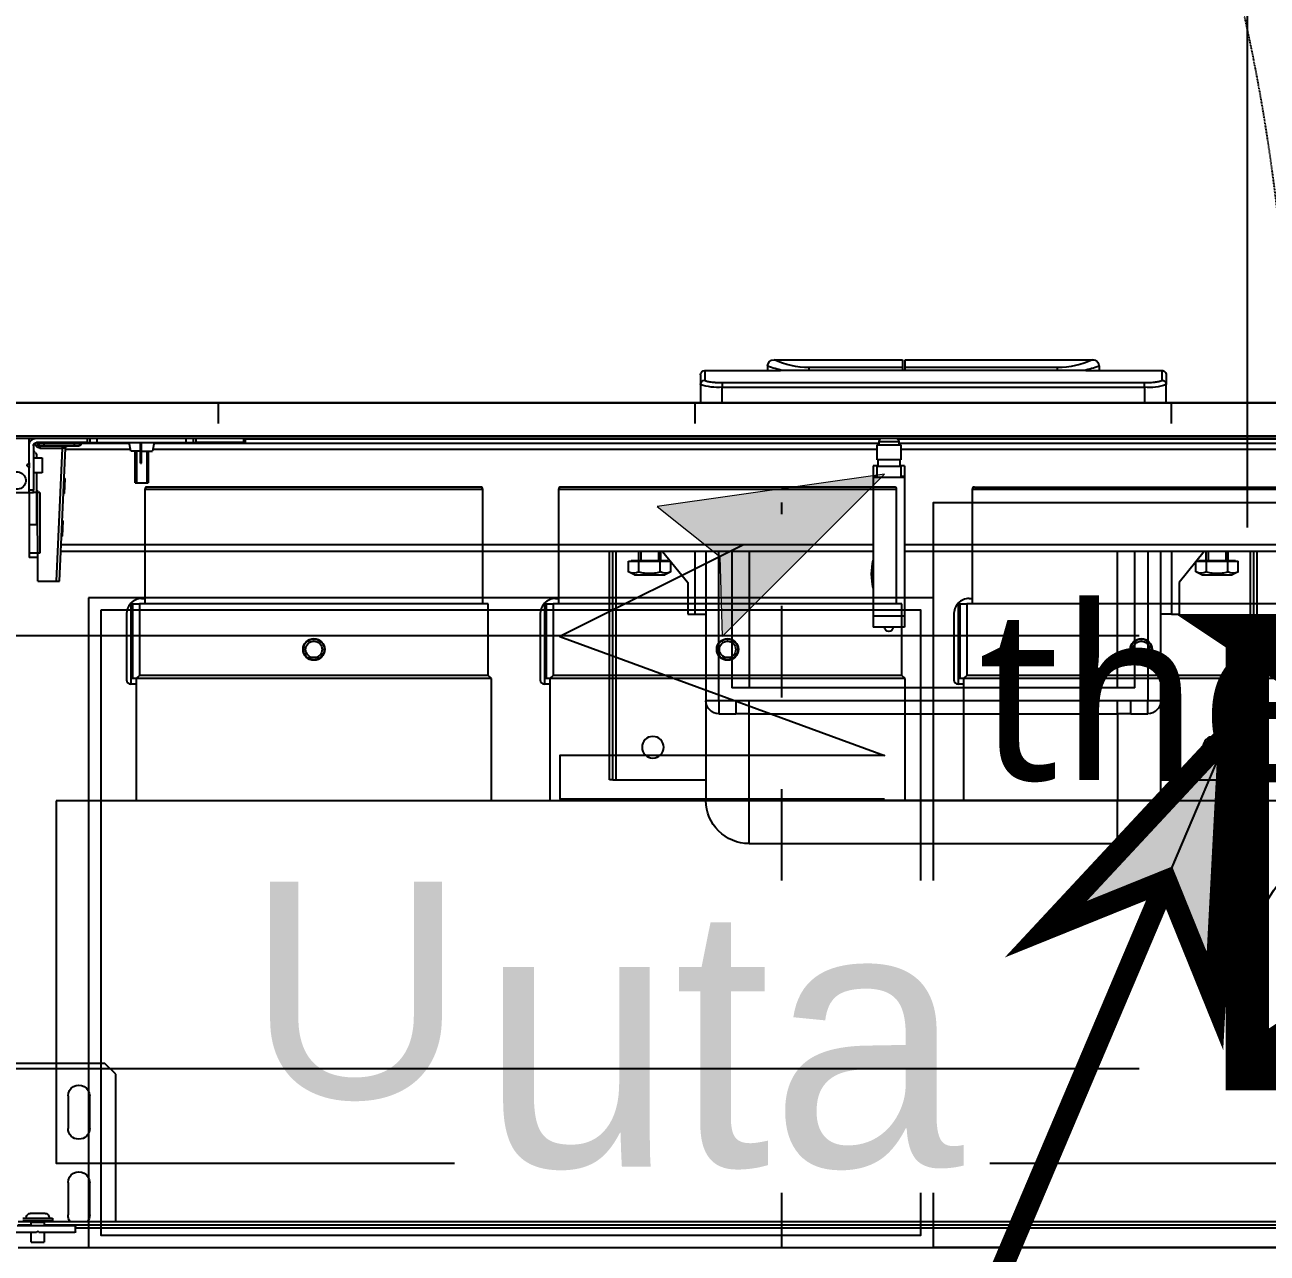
# Model space of a CAD drawing. Header units: millimetres. Extents: x 449410 to 506007, y -379864 to -318775.
# Drawn here: x 466457 to 467030, y -334214 to -333647 of the extents above; entities that cross this region are included whole.
import ezdxf

# ---------------------------------------------------------------- set-up
doc = ezdxf.new("R2010")
doc.units = ezdxf.units.MM
doc.linetypes.add('prlm_ef', pattern=[0.165, 0.1, -0.065])
doc.linetypes.add('prlm_vmc', pattern=[0.282222, 0.141111, -0.141111])
doc.layers.add('_GAZELEC-BOITE INCORPO', color=36, linetype='Continuous', lineweight=18)
for name, color, linetype in [('_GAZELEC-EAU CHAUDE', 1, 'Continuous'), ('GAZ-EU FLECHE', 42, 'Continuous'), ('prlm-CHAUFF', 30, 'Continuous'), ('prlm-EAU-EF', 161, 'Continuous'), ('prlm-ELEC-CFO', 201, 'Continuous'), ('prlm-MOD', 64, 'Continuous')]:
    doc.layers.add(name, color=color, linetype=linetype)
doc.layers.add('prlm-xpoly', color=7, linetype='Continuous', plot=False)
doc.styles.add('Arial', font='arial.ttf')
doc.styles.add('prlm-chauff', font='trebucbi.ttf', dxfattribs={"height": 18})
doc.styles.add('prlm-elec-cfo', font='comic.ttf', dxfattribs={"height": 12})
doc.styles.get("Standard").update_dxf_attribs({"font": 'arial.ttf'})
doc.dimstyles.new('200', dxfattribs={"dimtxt": 150, "dimasz": 25, "dimexe": 50, "dimexo": 50, "dimgap": 20, "dimtad": 1, "dimdec": 0, "dimlfac": 0.1, "dimdsep": 46, "dimtxsty": 'Arial', "dimblk1": 'DOTBLANK', "dimblk2": 'DOTBLANK', "dimsah": 1, "dimcen": 25, "dimclrd": 5, "dimclre": 5, "dimadec": 0, "dimazin": 0, "dimtfac": 1, "dimtdec": 0, "dimtmove": 0, "dimatfit": 3, "dimldrblk": 'DOTBLANK', "dimfxl": 50, "dimtolj": 1, "dimtzin": 0, "dimarcsym": 0})

# ---------------------------------------------------------------- blocks, each defined once
blk = doc.blocks.new('MTI900_Alu_390')
at = {"layer": 'prlm-MOD', "color": 1, "linetype": 'Continuous'}
for p, q in [((-4.225, 0), (4.225, 0)), ((-4.165, -0.025), (-4.105, -0.025)), ((-4.165, -0.025), (-4.165, -0.07)), ((-4.105, -0.07), (-4.105, -0.025)), ((-4.267, -0.07), (-4.14, -0.07)), ((-3.963, -0.1), (-4.229, -0.1)), ((-4.225, -0.105), (-4.165, -0.105)), ((-4.165, -0.1), (-4.165, -0.115)), ((-4.135, -0.075), (-4.14, -0.07)), ((-4.13, -0.07), (-4.135, -0.075)), ((-4.13, -0.07), (-3.963, -0.07)), ((-4.105, -0.115), (-4.105, -0.1)), ((-4.105, -0.105), (4.105, -0.105)), ((-3.96, -0.073), (-3.96, -0.097)), ((-3.96, -0.09), (3.96, -0.09)), ((-4.225, -0.12), (-4.17, -0.12)), ((-4.203, -0.125), (-4.067, -0.125)), ((-4.203, -0.135), (-4.067, -0.135)), ((-4.165, -0.115), (-4.175, -0.125)), ((-4.1675, -0.158), (-4.1025, -0.158)), ((-4.105, -0.115), (-4.165, -0.115)), ((-4.095, -0.125), (-4.105, -0.115)), ((-4.1, -0.12), (4.1, -0.12)), ((-4.067, -0.125), (-4.067, -0.12)), ((-4.067, -0.135), (-4.067, -0.125)), ((-3.995, -0.3), (-3.995, -0.15)), ((-3.895, -0.15), (-3.895, -0.3)), ((-3.775, -0.12), (-3.775, -0.8)), ((-3.995, -0.7), (-3.995, -0.55)), ((-3.895, -0.55), (-3.895, -0.7)), ((-3.775, -0.8), (-3.825, -0.85)), ((-3.825, -0.85), (-4.305, -0.85)), ((-0.85, -1.865), (0.85, -1.865)), ((-0.85, -1.865), (-0.85, -2.065)), ((0.85, -1.865), (0.85, -2.065)), ((-1.05, -2.525), (-1.05, -2.065)), ((-1.05, -2.065), (-0.85, -2.065)), ((0.85, -2.065), (-0.85, -2.065)), ((-0.85, -2.065), (-0.85, -2.465)), ((0.85, -2.465), (0.85, -2.065)), ((1.05, -2.065), (0.85, -2.065)), ((1.05, -2.065), (1.05, -2.525)), ((-1.495, -2.16), (-1.495, -3.215)), ((-1.48, -2.16), (-1.495, -2.16)), ((-1.48, -2.16), (-1.48, -3.215)), ((-1.48, -2.16), (-1.465, -2.16)), ((-1.465, -2.16), (-1.05, -2.16)), ((-1.465, -2.16), (-1.465, -3.215)), ((1.05, -2.16), (1.465, -2.16)), ((1.465, -2.16), (1.48, -2.16)), ((1.465, -2.16), (1.465, -3.215)), ((1.48, -2.16), (1.48, -3.215)), ((1.48, -2.16), (1.495, -2.16)), ((1.495, -2.16), (1.495, -3.215)), ((-0.99, -2.465), (-0.9124, -2.465)), ((-0.99, -2.525), (-0.99, -2.465)), ((-0.85, -2.465), (-0.9124, -2.465)), ((-0.9124, -2.525), (-0.9124, -2.465)), ((-0.85, -2.465), (0.85, -2.465)), ((-0.85, -2.465), (-0.85, -2.5242)), ((0.9124, -2.465), (0.85, -2.465)), ((0.85, -2.465), (0.85, -2.5242)), ((0.9124, -2.465), (0.99, -2.465)), ((0.9124, -2.465), (0.9124, -2.525)), ((0.99, -2.465), (0.99, -2.525)), ((-1.05, -3.215), (-1.05, -2.525)), ((-0.99, -2.525), (-1.05, -2.525)), ((-0.99, -2.525), (-0.99, -3.215)), ((-0.9124, -2.525), (-0.99, -2.525)), ((0.85, -2.5242), (-0.85, -2.5242)), ((0.99, -2.525), (0.9124, -2.525)), ((0.99, -3.215), (0.99, -2.525)), ((1.05, -2.525), (0.99, -2.525)), ((1.05, -2.525), (1.05, -3.215)), ((0.93, -2.585), (-0.93, -2.585)), ((-0.93, -3.215), (-0.93, -2.585)), ((-0.85, -3.215), (-0.85, -2.585)), ((0.85, -2.585), (0.85, -3.215)), ((0.93, -2.585), (0.93, -3.215)), ((-0.2775, -2.915), (-0.2775, -2.865)), ((-0.1325, -2.865), (-0.2775, -2.865)), ((-0.1325, -2.915), (-0.1325, -2.865)), ((-1.1342, -2.925), (-1.1, -2.925)), ((-1.1342, -3.0705), (-1.1342, -2.925)), ((-1.1, -2.925), (-1.1, -3.215)), ((-1.1, -2.925), (-1.05, -2.925)), ((-0.1325, -2.915), (-0.2775, -2.915)), ((-0.2775, -2.9175), (-0.2775, -2.915)), ((-0.2775, -2.9175), (-0.1325, -2.9175)), ((-0.2775, -3.5575), (-0.2775, -2.9175)), ((-0.1325, -2.9175), (-0.1325, -2.915)), ((-0.1325, -3.5575), (-0.1325, -2.9175)), ((1.1, -2.925), (1.05, -2.925)), ((1.1, -3.215), (1.1, -2.925)), ((1.1, -2.925), (1.1342, -2.925)), ((1.1342, -3.0705), (1.1342, -2.925)), ((-4.1351, -3.077), (-4.136, -3.497)), ((-4.1351, -3.077), (-4.05, -3.077)), ((-4.0221, -3.692), (-4.05, -3.077)), ((-4.05, -3.077), (-4.035, -3.077)), ((-4.035, -3.077), (-4.0071, -3.6913)), ((-1.2504, -3.215), (-1.1342, -3.0705)), ((1.2504, -3.215), (1.1342, -3.0705)), ((-1.38, -3.106), (-1.4081, -3.1204)), ((-1.4081, -3.1204), (-1.4081, -3.17)), ((-1.38, -3.106), (-1.24, -3.106)), ((-1.3591, -3.1204), (-1.3591, -3.17)), ((-1.2609, -3.1204), (-1.2609, -3.17)), ((-1.2119, -3.1204), (-1.24, -3.106)), ((-1.2119, -3.1204), (-1.2119, -3.1671)), ((1.24, -3.106), (1.2119, -3.1204)), ((1.2119, -3.1204), (1.2119, -3.1671)), ((1.24, -3.106), (1.38, -3.106)), ((1.2609, -3.1204), (1.2609, -3.17)), ((1.3591, -3.1204), (1.3591, -3.17)), ((1.4081, -3.1204), (1.38, -3.106)), ((1.4081, -3.1204), (1.4081, -3.17)), ((-4.175, -3.207), (-4.175, -3.187)), ((-4.1353, -3.187), (-4.175, -3.187)), ((-4.175, -3.337), (-4.175, -3.207)), ((-4.125, -3.207), (-4.175, -3.207)), ((-4.125, -3.487), (-4.125, -3.207)), ((-1.4081, -3.17), (-1.3836, -3.17)), ((-1.395, -3.17), (-1.395, -3.172)), ((-1.395, -3.172), (-1.225, -3.172)), ((-1.3836, -3.17), (-1.3591, -3.17)), ((-1.36, -3.172), (-1.36, -3.215)), ((-1.3591, -3.17), (-1.31, -3.17)), ((-1.3508, -3.215), (-1.3508, -3.172)), ((-1.31, -3.17), (-1.2609, -3.17)), ((-1.2692, -3.215), (-1.2692, -3.172)), ((-1.2609, -3.17), (-1.2364, -3.17)), ((-1.26, -3.215), (-1.26, -3.172)), ((-1.2364, -3.17), (-1.2142, -3.17)), ((-1.225, -3.172), (-1.225, -3.17)), ((1.2142, -3.17), (1.2364, -3.17)), ((1.225, -3.17), (1.225, -3.172)), ((1.225, -3.172), (1.395, -3.172)), ((1.2364, -3.17), (1.2609, -3.17)), ((1.26, -3.172), (1.26, -3.215)), ((1.2609, -3.17), (1.31, -3.17)), ((1.2692, -3.215), (1.2692, -3.172)), ((1.31, -3.17), (1.3591, -3.17)), ((1.3508, -3.215), (1.3508, -3.172)), ((1.3591, -3.17), (1.3836, -3.17)), ((1.36, -3.215), (1.36, -3.172)), ((1.3836, -3.17), (1.4081, -3.17)), ((1.395, -3.172), (1.395, -3.17)), ((-0.2775, -3.215), (-4.0287, -3.215)), ((-0.2775, -3.245), (-4.0274, -3.245)), ((4.0287, -3.215), (-0.1325, -3.215)), ((4.0274, -3.245), (-0.1325, -3.245)), ((-4.0205, -3.2854), (-4.0255, -3.2857)), ((-4.0205, -3.2854), (-4.0173, -3.3556)), ((-4.175, -3.487), (-4.175, -3.337)), ((-4.14, -3.337), (-4.175, -3.337)), ((-4.14, -3.487), (-4.14, -3.337)), ((-4.0223, -3.3558), (-4.0173, -3.3556)), ((-4.272, -3.487), (-4.178, -3.487)), ((-4.175, -3.49), (-4.175, -3.487)), ((-4.175, -3.487), (-4.155, -3.487)), ((-4.175, -3.49), (-4.175, -3.6008)), ((-4.155, -3.497), (-4.175, -3.497)), ((-4.14, -3.487), (-4.155, -3.487)), ((-4.155, -3.487), (-4.155, -3.497)), ((-4.155, -3.702), (-4.155, -3.497)), ((-4.125, -3.487), (-4.14, -3.487)), ((-4.14, -3.577), (-4.14, -3.487)), ((-4.136, -3.497), (-4.14, -3.4972)), ((-4.0116, -3.4816), (-4.0166, -3.4819)), ((-4.0116, -3.4816), (-4.0084, -3.5518)), ((-4.0134, -3.552), (-4.0084, -3.5518)), ((-3.685, -3.532), (-3.625, -3.532)), ((-3.685, -3.532), (-3.685, -3.677)), ((-3.6789, -3.677), (-3.6789, -3.532)), ((-3.6311, -3.677), (-3.6311, -3.532)), ((-3.625, -3.677), (-3.625, -3.532)), ((-4.1759, -3.6029), (-4.1829, -3.6099)), ((-4.175, -3.6232), (-4.175, -3.6008)), ((-4.115, -3.577), (-4.155, -3.577)), ((-4.115, -3.647), (-4.115, -3.577)), ((-0.2775, -3.5575), (-0.1325, -3.5575)), ((-0.2775, -3.56), (-0.2775, -3.5575)), ((-0.2775, -3.61), (-0.2775, -3.56)), ((-0.26, -3.56), (-0.2775, -3.56)), ((-0.255, -3.61), (-0.2775, -3.61)), ((-0.26, -3.5575), (-0.26, -3.6075)), ((-0.15, -3.6075), (-0.26, -3.6075)), ((-0.255, -3.6075), (-0.255, -3.6375)), ((-0.155, -3.6375), (-0.155, -3.6075)), ((-0.1325, -3.61), (-0.155, -3.61)), ((-0.15, -3.6075), (-0.15, -3.5575)), ((-0.1325, -3.56), (-0.15, -3.56)), ((-0.1325, -3.56), (-0.1325, -3.5575)), ((-0.1325, -3.61), (-0.1325, -3.56)), ((-4.1829, -3.6141), (-4.1759, -3.6211)), ((-4.175, -3.6232), (-4.175, -3.734)), ((-4.155, -3.647), (-4.115, -3.647)), ((-4.14, -3.6567), (-4.14, -3.647)), ((-3.66, -3.6225), (-3.655, -3.6225)), ((-3.66, -3.6225), (-3.66, -3.6361)), ((-3.66, -3.6361), (-3.655, -3.6361)), ((-3.66, -3.6361), (-3.66, -3.717)), ((-3.655, -3.6225), (-3.655, -3.6361)), ((-3.655, -3.6361), (-3.655, -3.717)), ((-0.15, -3.6375), (-0.26, -3.6375)), ((-0.26, -3.6375), (-0.26, -3.7075)), ((-0.15, -3.7075), (-0.15, -3.6375)), ((-4.165, -3.737), (-4.165, -3.7265)), ((-3.9067, -3.717), (-4.14, -3.717)), ((-4.135, -3.717), (-4.135, -3.712)), ((-4.105, -3.712), (-4.135, -3.712)), ((-4.125, -3.692), (-4.0221, -3.692)), ((-4.125, -3.702), (-4.125, -3.692)), ((-4.125, -3.702), (-4.105, -3.702)), ((-4.105, -3.702), (-3.965, -3.702)), ((-4.105, -3.702), (-4.105, -3.712)), ((-4.105, -3.712), (-4.105, -3.717)), ((-3.965, -3.712), (-4.105, -3.712)), ((-4.0071, -3.6913), (-4.0221, -3.692)), ((-4.022, -3.6925), (-4.0221, -3.692)), ((-3.7066, -3.685), (-4.0074, -3.685)), ((-4.0071, -3.6913), (-4.007, -3.6925)), ((-3.965, -3.702), (-3.945, -3.702)), ((-3.965, -3.702), (-3.965, -3.712)), ((-3.965, -3.717), (-3.965, -3.712)), ((-3.935, -3.712), (-3.965, -3.712)), ((-3.935, -3.712), (-3.935, -3.717)), ((-3.935, -3.715), (-3.7126, -3.715)), ((-3.9067, -3.737), (-3.9067, -3.717)), ((-3.9067, -3.717), (-3.8932, -3.717)), ((-3.8932, -3.717), (-3.86, -3.717)), ((-3.8932, -3.717), (-3.8932, -3.737)), ((-3.86, -3.717), (-3.45, -3.717)), ((-3.86, -3.717), (-3.86, -3.737)), ((-3.705, -3.677), (-3.713, -3.717)), ((-3.66, -3.677), (-3.705, -3.677)), ((-3.655, -3.677), (-3.605, -3.677)), ((-3.597, -3.717), (-3.605, -3.677)), ((-0.26, -3.685), (-3.6034, -3.685)), ((-3.5974, -3.715), (-0.25, -3.715)), ((-3.45, -3.717), (-3.45, -3.737)), ((-3.45, -3.717), (-3.4168, -3.717)), ((-3.4168, -3.737), (-3.4168, -3.717)), ((-3.4168, -3.717), (-3.4033, -3.717)), ((-3.185, -3.717), (-3.4033, -3.717)), ((-3.4033, -3.717), (-3.4033, -3.737)), ((-3.185, -3.717), (-3.175, -3.717)), ((-3.185, -3.737), (-3.185, -3.717)), ((-3.175, -3.717), (-3.175, -3.737)), ((-0.26, -3.7075), (-0.15, -3.7075)), ((-0.25, -3.7075), (-0.25, -3.7225)), ((-0.25, -3.7225), (-0.16, -3.7225)), ((-0.16, -3.7225), (-0.16, -3.7075)), ((-0.16, -3.715), (3.5984, -3.715)), ((3.6044, -3.685), (-0.15, -3.685)), ((-4.375, -3.737), (4.375, -3.737)), ((4.375, -3.747), (-4.375, -3.747)), ((-4.175, -3.737), (-4.175, -3.734)), ((-3.175, -3.735), (-0.2433, -3.735)), ((-0.1667, -3.735), (3.175, -3.735)), ((-4.375, -3.902), (4.375, -3.902)), ((-1.075, -3.9853), (-1.075, -3.902)), ((-0.975, -3.902), (-0.975, -3.973)), ((0.975, -3.973), (0.975, -3.902)), ((1.075, -3.902), (1.075, -3.9853)), ((-1.075, -4.03), (-1.075, -3.9853)), ((-1.055, -4.05), (-1.055, -4.0051)), ((-0.975, -3.973), (0.975, -3.973)), ((-0.975, -3.9928), (-0.975, -3.973)), ((0.975, -3.9928), (-0.975, -3.9928)), ((0.975, -3.973), (0.975, -3.9928)), ((1.055, -4.05), (1.055, -4.0051)), ((1.075, -4.03), (1.075, -3.9853)), ((-1.055, -4.05), (-0.706, -4.05)), ((-0.765, -4.07), (-0.765, -4.05)), ((0.576, -4.0497), (-0.576, -4.0497)), ((-0.574, -4.0497), (-0.574, -4.0634)), ((-0.1416, -4.0634), (-0.574, -4.0634)), ((-0.1416, -4.0634), (-0.1416, -4.0497)), ((-0.1416, -4.1), (-0.1416, -4.0634)), ((-0.1307, -4.0497), (-0.1307, -4.0634)), ((0.574, -4.0634), (-0.1307, -4.0634)), ((-0.1307, -4.0634), (-0.1307, -4.1)), ((0.574, -4.0497), (0.574, -4.0634)), ((0.7037, -4.05), (1.055, -4.05)), ((0.765, -4.07), (0.765, -4.05)), ((-0.735, -4.1), (-0.735, -4.1)), ((-0.735, -4.1), (-0.1416, -4.1)), ((-0.1307, -4.1), (0.735, -4.1)), ((0.735, -4.1), (0.735, -4.1))]:
    blk.add_line(p, q, dxfattribs=at)
at = {"layer": 'prlm-MOD', "color": 1, "ltscale": 50}
for points in [[(-3.3, -3.8058), (-3.3, -3.902)], [(-1.1, -3.8058), (-1.1, -3.902)], [(1.1, -3.8058), (1.1, -3.902)]]:
    blk.add_lwpolyline(points, dxfattribs=at)
at = {"layer": 'prlm-MOD', "color": 1, "linetype": 'Continuous'}
for centre in [(-1.295, -2.31), (1.295, -2.31)]:
    blk.add_circle(centre, 0.05, dxfattribs=at)
for centre, radius, start, end in [((-3.963, -0.073), 0.003, 0, 90), ((-3.963, -0.097), 0.003, 270, 0), ((-4.1675, -0.138), 0.02, 171.37307, 270), ((-4.1675, -0.133), 0.02, 185.73917, 187.18076), ((-4.1025, -0.138), 0.02, 270, 8.62693), ((-4.1025, -0.133), 0.02, 352.81924, 354.26083), ((-3.945, -0.15), 0.05, 143.1301, 180), ((-3.945, -0.15), 0.05, 0, 36.8699), ((-3.945, -0.3), 0.05, 180, 0), ((-3.945, -0.55), 0.05, 0, 180), ((-3.945, -0.7), 0.05, 180, 0), ((-0.85, -2.065), 0.2, 90, 180), ((0.85, -2.065), 0.2, 0, 90), ((-0.99, -2.525), 0.06, 90, 180), ((0.99, -2.525), 0.06, 0, 90), ((-0.205, -2.865), 0.02, 0, 180), ((0, -3.11), 0.285, 166.82645, 193.17355), ((-1.3836, -3.1624), 0.0487, 59.74223, 120.25777), ((-1.2364, -3.1624), 0.0487, 59.74223, 120.25777), ((1.2364, -3.1624), 0.0487, 59.74223, 120.25777), ((1.3836, -3.1624), 0.0487, 59.74223, 120.25777), ((-4.178, -3.49), 0.003, 0, 90), ((-4.23, -3.542), 0.04, 184.00063, 146.07277), ((-4.1808, -3.612), 0.003, 135, 225), ((-4.178, -3.6008), 0.003, 315, 0), ((-4.178, -3.6232), 0.003, 0, 45), ((-4.16, -3.6567), 0.02, 309.88406, 0), ((-4.14, -3.702), 0.035, 180, 270), ((-4.1151, -3.7104), 0.05, 129.88406, 142.91394), ((-4.14, -3.702), 0.015, 180, 270), ((-4.125, -3.712), 0.02, 90, 192.41205), ((-4.125, -3.712), 0.01, 90, 180), ((-3.997, -3.692), 0.01, 182.60256, 270), ((-3.945, -3.712), 0.01, 0, 90), ((-0.235, -3.7225), 0.015, 180, 255.16489), ((-0.175, -3.7225), 0.015, 284.83511, 0), ((-4.178, -3.734), 0.003, 270, 0), ((-0.9965, -4.212), 0.2399, 84.86995, 109.10907), ((0.9987, -4.1937), 0.2219, 69.89148, 96.1295), ((-1.055, -4.03), 0.02, 180, 270), ((-0.5689, -4.6164), 0.5805, 102.58374, 109.74123), ((-0.735, -4.07), 0.03, 180, 270), ((-0.5689, -4.4578), 0.3944, 90.7355, 114.8981), ((0.5685, -4.4598), 0.3964, 65.16337, 89.20304), ((0.5693, -4.6145), 0.5786, 70.22595, 77.40425), ((0.735, -4.07), 0.03, 270, 0), ((1.055, -4.03), 0.02, 270, 0)]:
    blk.add_arc(centre, radius, start, end, dxfattribs=at)
for centre, major_axis, ratio, start_param, end_param in [((-4.022, -3.6931), (0.015, 0.0007), 0.045361, 0, 1.568734), ((-3.997, -3.692), (0.025, 0), 0.4, 3.187016, 4.712389), ((-1.055, -3.9853), (0.02, 0), 0.989815, 3.141593, 4.712389), ((1.055, -3.9853), (-0.02, 0), 0.989815, 1.570796, 3.141593)]:
    blk.add_ellipse(centre, major_axis=major_axis, ratio=ratio, start_param=start_param, end_param=end_param, dxfattribs=at)
for points, knots in [([(-0.85, -2.5242), (-0.8604, -2.5242), (-0.8708, -2.5243), (-0.8916, -2.5247), (-0.902, -2.525), (-0.9124, -2.525)], [0, 0, 0, 0, 0.5, 0.5, 1, 1, 1, 1]), ([(0.9124, -2.525), (0.902, -2.525), (0.8916, -2.5247), (0.8708, -2.5243), (0.8604, -2.5242), (0.85, -2.5242)], [0, 0, 0, 0, 0.5, 0.5, 1, 1, 1, 1]), ([(-1.3591, -3.1204), (-1.3511, -3.1183), (-1.343, -3.1166), (-1.3306, -3.1149), (-1.3265, -3.1144), (-1.3182, -3.1138), (-1.3141, -3.1137), (-1.3017, -3.1137), (-1.2935, -3.1143), (-1.2772, -3.1166), (-1.269, -3.1183), (-1.2609, -3.1204)], [0, 0, 0, 0, 0.25, 0.25, 0.375, 0.375, 0.5, 0.5, 0.75, 0.75, 1, 1, 1, 1]), ([(1.2609, -3.1204), (1.269, -3.1183), (1.2772, -3.1166), (1.2935, -3.1143), (1.3017, -3.1137), (1.3141, -3.1137), (1.3182, -3.1138), (1.3265, -3.1144), (1.3306, -3.1149), (1.343, -3.1166), (1.3511, -3.1183), (1.3591, -3.1204)], [0, 0, 0, 0, 0.25, 0.25, 0.5, 0.5, 0.625, 0.625, 0.75, 0.75, 1, 1, 1, 1]), ([(-0.975, -3.9928), (-0.9803, -3.9928), (-0.9856, -3.9929), (-0.996, -3.9932), (-1.0011, -3.9934), (-1.0083, -3.9939), (-1.0107, -3.9941), (-1.0153, -3.9945), (-1.0176, -3.9947), (-1.0241, -3.9955), (-1.0281, -3.996), (-1.0355, -3.9972), (-1.0388, -3.9978), (-1.0446, -3.9991), (-1.047, -3.9998), (-1.05, -4.0009), (-1.0509, -4.0013), (-1.0524, -4.0021), (-1.053, -4.0024), (-1.0545, -4.0036), (-1.055, -4.0043), (-1.055, -4.0051)], [0, 0, 0, 0, 0.125, 0.125, 0.25, 0.25, 0.3125, 0.3125, 0.375, 0.375, 0.5, 0.5, 0.625, 0.625, 0.75, 0.75, 0.8125, 0.8125, 0.875, 0.875, 1, 1, 1, 1]), ([(1.055, -4.0051), (1.055, -4.0043), (1.0545, -4.0036), (1.053, -4.0024), (1.0523, -4.002), (1.0508, -4.0013), (1.0491, -4.0006), (1.0469, -3.9998), (1.0444, -3.9991), (1.0431, -3.9988), (1.0387, -3.9978), (1.0354, -3.9971), (1.0299, -3.9963), (1.028, -3.996), (1.0239, -3.9955), (1.0218, -3.9952), (1.0153, -3.9945), (1.0107, -3.9941), (1.0034, -3.9936), (1.0009, -3.9935), (0.9958, -3.9932), (0.9933, -3.9931), (0.9856, -3.9929), (0.9803, -3.9928), (0.975, -3.9928)], [0, 0, 0, 0, 0.125, 0.125, 0.1875, 0.1875, 0.25, 0.3125, 0.3125, 0.375, 0.375, 0.5, 0.5, 0.5625, 0.5625, 0.625, 0.625, 0.75, 0.75, 0.8125, 0.8125, 0.875, 0.875, 1, 1, 1, 1]), ([(-0.576, -4.0497), (-0.5891, -4.0497), (-0.6021, -4.0497), (-0.6211, -4.0498), (-0.6274, -4.0498), (-0.6399, -4.0498), (-0.6461, -4.0498), (-0.6642, -4.0499), (-0.6756, -4.0499), (-0.6918, -4.05), (-0.6971, -4.05), (-0.7038, -4.05), (-0.7053, -4.05), (-0.7068, -4.05)], [0, 0, 0, 0, 0.125, 0.125, 0.1875, 0.1875, 0.25, 0.25, 0.375, 0.375, 0.4375, 0.4375, 0.4568651, 0.4568651, 0.4568651, 0.4568651]), ([(0.7055, -4.05), (0.6995, -4.05), (0.6933, -4.05), (0.6813, -4.05), (0.6756, -4.0499), (0.6642, -4.0499), (0.6524, -4.0499), (0.6402, -4.0498), (0.6278, -4.0498), (0.6214, -4.0498), (0.6021, -4.0497), (0.5891, -4.0497), (0.576, -4.0497)], [0.5494968, 0.5494968, 0.5494968, 0.5494968, 0.625, 0.625, 0.6875, 0.6875, 0.75, 0.8125, 0.8125, 0.875, 0.875, 1, 1, 1, 1])]:
    blk.add_open_spline(points, degree=3, knots=knots, dxfattribs=at)
blk = doc.blocks.new('xi.thema+')
at = {"layer": 'prlm-CHAUFF', "color": 7, "linetype": 'prlm_vmc', "ltscale": 30}
for points in [[(-27.9, 0), (-27.9, 34.4)], [(27.9, 0), (27.9, 34.4)]]:
    blk.add_lwpolyline(points, dxfattribs=at)
at = {"layer": 'prlm-CHAUFF', "color": 0}
blk.add_lwpolyline([(-20.9, 0), (-20.9, 34.4), (20.9, 34.4), (20.9, 0)], close=True, dxfattribs=at)
for radius in [6.25, 4]:
    blk.add_circle((0, 13), radius, dxfattribs=at)
at = {"layer": 'prlm-CHAUFF', "color": 0, "insert": (0, 25.539), "char_height": 8, "width": 7.19706, "attachment_point": 5, "style": 'prlm-chauff'}
blk.add_mtext('thema+', dxfattribs=at)
blk = doc.blocks.new('xi.uta-yzen-g')
at = {"layer": 'prlm-CHAUFF', "ltscale": 50}
for p, q in [((-36.4, 35.02), (-20.8, 35.02)), ((-36.4, 35.02), (-36.4, 29.72)), ((-20.9, 35.12), (-36.3, 35.12)), ((-20.8, 29.72), (-20.8, 35.02)), ((-17.3, 35.02), (-1.7, 35.02)), ((-17.3, 35.02), (-17.3, 29.72)), ((-1.8, 35.12), (-17.2, 35.12)), ((-1.7, 29.72), (-1.7, 35.02)), ((1.8, 35.02), (17.4, 35.02)), ((1.8, 35.02), (1.8, 29.72)), ((1.9, 35.12), (17.3, 35.12)), ((-36.55, 29.97), (-36.4, 29.97)), ((-17.45, 29.97), (-17.3, 29.97)), ((1.65, 29.97), (1.8, 29.97)), ((-37.056, 29.72), (-36.65, 29.72)), ((-37.056, 29.72), (-37.056, 26.02)), ((-37, 29.72), (-37, 26.27)), ((-36.98, 29.72), (-36.98, 26.27)), ((-20.55, 29.72), (-36.65, 29.72)), ((-36.65, 29.72), (-36.65, 26.42)), ((-20.55, 26.42), (-20.55, 29.72)), ((-17.956, 29.72), (-17.55, 29.72)), ((-17.956, 29.72), (-17.956, 26.02)), ((-17.9, 29.72), (-17.9, 26.27)), ((-17.88, 29.72), (-17.88, 26.27)), ((-1.45, 29.72), (-17.55, 29.72)), ((-17.55, 29.72), (-17.55, 26.42)), ((-1.45, 26.42), (-1.45, 29.72)), ((1.144, 29.72), (1.55, 29.72)), ((1.144, 29.72), (1.144, 26.02)), ((1.2, 29.72), (1.2, 26.27)), ((1.22, 29.72), (1.22, 26.27)), ((17.65, 29.72), (1.55, 29.72)), ((1.55, 29.72), (1.55, 26.42)), ((-37.25, 29.216), (-37.25, 26.22)), ((-18.15, 29.216), (-18.15, 26.22)), ((0.95, 29.216), (0.95, 26.22)), ((-37, 28.42), (-36.98, 28.42)), ((-17.9, 28.42), (-17.88, 28.42)), ((1.2, 28.42), (1.22, 28.42)), ((-36.98, 28.07), (-37, 28.07)), ((-37, 27.693), (-36.98, 27.693)), ((-17.88, 28.07), (-17.9, 28.07)), ((-17.9, 27.693), (-17.88, 27.693)), ((1.22, 28.07), (1.2, 28.07)), ((1.2, 27.693), (1.22, 27.693)), ((-36.98, 27.343), (-37, 27.343)), ((-37, 27.293), (-36.98, 27.293)), ((-36.98, 27.193), (-37, 27.193)), ((-17.88, 27.343), (-17.9, 27.343)), ((-17.9, 27.293), (-17.88, 27.293)), ((-17.88, 27.193), (-17.9, 27.193)), ((1.22, 27.343), (1.2, 27.343)), ((1.2, 27.293), (1.22, 27.293)), ((1.22, 27.193), (1.2, 27.193)), ((-36.65, 26.42), (-36.8, 26.27)), ((-20.55, 26.42), (-36.65, 26.42)), ((-20.4, 26.27), (-20.55, 26.42)), ((-17.55, 26.42), (-17.7, 26.27)), ((-1.45, 26.42), (-17.55, 26.42)), ((-1.3, 26.27), (-1.45, 26.42)), ((1.55, 26.42), (1.4, 26.27)), ((17.65, 26.42), (1.55, 26.42)), ((-36.8, 26.02), (-37.05, 26.02)), ((-36.98, 26.27), (-37, 26.27)), ((-36.8, 26.27), (-36.98, 26.27)), ((-20.4, 26.27), (-36.8, 26.27)), ((-36.8, 26.27), (-36.8, 20.62)), ((-20.4, 20.62), (-20.4, 26.27)), ((-17.7, 26.02), (-17.95, 26.02)), ((-17.88, 26.27), (-17.9, 26.27)), ((-17.7, 26.27), (-17.88, 26.27)), ((-1.3, 26.27), (-17.7, 26.27)), ((-17.7, 26.27), (-17.7, 20.62)), ((-1.3, 20.62), (-1.3, 26.27)), ((1.4, 26.02), (1.15, 26.02)), ((1.22, 26.27), (1.2, 26.27)), ((1.4, 26.27), (1.22, 26.27)), ((17.8, 26.27), (1.4, 26.27)), ((1.4, 26.27), (1.4, 20.62))]:
    blk.add_line(p, q, dxfattribs=at)
for points in [[(-39, 30), (-39, 0), (0, 0), (0, 30)], [(-38.429, 29.429), (-38.429, 0.571), (-0.571, 0.571), (-0.571, 29.429)], [(-40.5, 20.62), (-40.5, 3.9), (40.5, 3.9), (40.5, 20.62)]]:
    blk.add_lwpolyline(points, close=True, dxfattribs=at)
for centre, radius in [((-28.6, 27.62), 0.5), ((-9.5, 27.62), 0.5), ((9.6, 27.62), 0.5), ((-28.6, 27.62), 0.48), ((-28.6, 27.62), 0.38), ((-9.5, 27.62), 0.48), ((-9.5, 27.62), 0.38), ((9.6, 27.62), 0.48), ((9.6, 27.62), 0.38)]:
    blk.add_circle(centre, radius, dxfattribs=at)
for centre, radius, start, end in [((-36.3, 35.02), 0.1, 90, 180), ((-20.9, 35.02), 0.1, 0, 90), ((-17.2, 35.02), 0.1, 90, 180), ((-1.8, 35.02), 0.1, 0, 90), ((1.9, 35.02), 0.1, 90, 180), ((-36.55, 29.27), 0.7, 90, 136.27309), ((-17.45, 29.27), 0.7, 90, 136.27309), ((1.65, 29.27), 0.7, 90, 136.27309), ((-36.475, 29.24), 0.776, 138.52479, 181.76751), ((-17.375, 29.24), 0.776, 138.52479, 181.76751), ((1.725, 29.24), 0.776, 138.52479, 181.76751), ((-37.05, 26.22), 0.2, 180, 268.32391), ((-37.05, 26.22), 0.2, 268.32391, 270), ((-17.95, 26.22), 0.2, 180, 268.32391), ((-17.95, 26.22), 0.2, 268.32391, 270), ((1.15, 26.22), 0.2, 180, 268.32391), ((1.15, 26.22), 0.2, 268.32391, 270)]:
    blk.add_arc(centre, radius, start, end, dxfattribs=at)
for centre, major_axis, ratio, start_param, end_param in [((-36.55, 28.959), (-0.45, 0), 0.974723, 5.983927, 6.283185), ((-36.55, 28.603), (-0.45, 0), 0.974723, 5.983927, 6.283185), ((-17.45, 28.959), (-0.45, 0), 0.974723, 5.983927, 6.283185), ((-17.45, 28.603), (-0.45, 0), 0.974723, 5.983927, 6.283185), ((1.65, 28.959), (-0.45, 0), 0.974723, 5.983927, 6.283185), ((1.65, 28.603), (-0.45, 0), 0.974723, 5.983927, 6.283185), ((-35.75, 28.603), (-1.25, 0), 0.146694, 0, 0.179125), ((-16.65, 28.603), (-1.25, 0), 0.146694, 0, 0.179125), ((2.45, 28.603), (-1.25, 0), 0.146694, 0, 0.179125)]:
    blk.add_ellipse(centre, major_axis=major_axis, ratio=ratio, start_param=start_param, end_param=end_param, dxfattribs=at)
for points in [[(-36.982, 29.391), (-36.986, 29.379), (-36.989, 29.366), (-36.997, 29.324), (-37, 29.294), (-37, 29.265)], [(-17.882, 29.391), (-17.886, 29.379), (-17.889, 29.366), (-17.897, 29.324), (-17.9, 29.294), (-17.9, 29.265)], [(1.218, 29.391), (1.214, 29.379), (1.211, 29.366), (1.203, 29.324), (1.2, 29.294), (1.2, 29.265)]]:
    blk.add_open_spline(points, degree=3, knots=[0.8185803, 0.8185803, 0.8185803, 0.8185803, 0.875, 0.875, 1, 1, 1, 1], dxfattribs=at)
at = {"layer": 'prlm-CHAUFF', "ltscale": 50, "insert": (-31.697, 16.894), "char_height": 10, "width": 139.79252, "attachment_point": 1}
blk.add_mtext('UTA', dxfattribs=at)
blk = doc.blocks.new('xi.uta')
at = {"layer": 'prlm-ELEC-CFO', "lineweight": 5}
blk.add_hatch(color=0, dxfattribs=at).paths.add_polyline_path([(-3, 6), (-0.103, 3.699), (0, 0), (7.5, 7.5)])
at = {"layer": 'prlm-ELEC-CFO', "color": 0, "lineweight": 5, "flags": 128}
blk.add_lwpolyline([(-3, 6), (-0.103, 3.699), (0, 0), (7.5, 7.5)], close=True, dxfattribs=at)
at = {"layer": 'prlm-ELEC-CFO', "color": 0}
blk.add_lwpolyline([(0.955, 4.227), (-7.5, 0), (7.5, -5.5), (-7.5, -5.5), (-7.5, -7.5), (7.5, -7.5)], dxfattribs=at)
blk = doc.blocks.new('FLECHE1')
h = blk.add_hatch(color=256)
h.dxf.hatch_style = 1
h.paths.add_polyline_path([(495907.08, -370439.56), (495913.62, -370315.47), (495936.11, -370371.09), (495991.74, -370348.6)])
for p, q in [((495907.08, -370439.56), (496141.31, -369887.17)), ((495913.62, -370315.47), (495907.08, -370439.56)), ((495913.62, -370315.47), (495907.08, -370439.56)), ((495936.11, -370371.09), (495913.62, -370315.47)), ((495936.11, -370371.09), (495913.62, -370315.47)), ((495991.74, -370348.6), (495907.08, -370439.56)), ((495907.08, -370439.56), (495991.74, -370348.6)), ((495936.11, -370371.09), (495991.74, -370348.6)), ((495991.74, -370348.6), (495936.11, -370371.09)), ((495907.08, -370439.56), (495936.11, -370371.09))]:
    blk.add_line(p, q)
at = {"const_width": 10}
for points in [[(495936.11, -370371.09), (496141.31, -369887.17)], [(495907.08, -370439.56), (495913.62, -370315.47), (495936.11, -370371.09), (495991.74, -370348.6), (495907.08, -370439.56)]]:
    blk.add_lwpolyline(points, dxfattribs=at)
blk = doc.blocks.new('_DOTBLANK')
at = {"color": 0, "linetype": 'ByBlock'}
blk.add_line((-0.5, 0), (-1, 0), dxfattribs=at)
blk.add_circle((0, 0), 0.5, dxfattribs=at)
blk = doc.blocks.new('*D172')
at = {"layer": '_GAZELEC-BOITE INCORPO', "color": 5, "lineweight": -2, "transparency": 16777216}
for p, q in [((466971.12, -334128.67), (466311, -334128.67)), ((466361, -334153.67), (466361, -338507.7)), ((466971.12, -338532.7), (466311, -338532.7))]:
    blk.add_line(p, q, dxfattribs=at)
at = {"layer": '_GAZELEC-BOITE INCORPO', "color": 5, "lineweight": -2, "transparency": 16777216, "xscale": 25, "yscale": 25, "zscale": 25}
for p, rotation in [((466361, -334128.67), 90), ((466361, -338532.7), 270)]:
    blk.add_blockref('_DOTBLANK', p, dxfattribs=dict(at, rotation=rotation))
at = {"layer": '_GAZELEC-BOITE INCORPO', "color": 0, "transparency": 16777216, "insert": (466264.41, -336330.68), "char_height": 150, "attachment_point": 5, "rotation": 90, "style": 'Arial'}
blk.add_mtext('\\A1;440', dxfattribs=at)
blk = doc.blocks.new('*D173')
at = {"layer": '_GAZELEC-BOITE INCORPO', "color": 5, "lineweight": -2, "transparency": 16777216}
for p, q in [((466361, -333928.67), (466361, -333646.75)), ((466971.12, -333928.67), (466311, -333928.67)), ((466361, -334103.67), (466361, -333953.67)), ((466971.12, -334128.67), (466311, -334128.67))]:
    blk.add_line(p, q, dxfattribs=at)
at = {"layer": '_GAZELEC-BOITE INCORPO', "color": 5, "lineweight": -2, "transparency": 16777216, "xscale": 25, "yscale": 25, "zscale": 25}
for p, rotation in [((466361, -333928.67), 90), ((466361, -334128.67), 270)]:
    blk.add_blockref('_DOTBLANK', p, dxfattribs=dict(at, rotation=rotation))
at = {"layer": '_GAZELEC-BOITE INCORPO', "color": 0, "transparency": 16777216, "insert": (466264.41, -333775.21), "char_height": 150, "attachment_point": 5, "rotation": 90, "style": 'Arial'}
blk.add_mtext('\\A1;20', dxfattribs=at)
blk = doc.blocks.new('*D175')
at = {"layer": '_GAZELEC-BOITE INCORPO', "color": 5, "lineweight": -2, "transparency": 16777216}
for p, q in [((467021.12, -333878.67), (467021.12, -333303.36)), ((467321.12, -333878.66), (467321.12, -333303.36)), ((467296.12, -333353.36), (467046.12, -333353.36))]:
    blk.add_line(p, q, dxfattribs=at)
at = {"layer": '_GAZELEC-BOITE INCORPO', "color": 5, "lineweight": -2, "transparency": 16777216, "xscale": 25, "yscale": 25, "zscale": 25, "rotation": 180}
blk.add_blockref('_DOTBLANK', (467021.12, -333353.36), dxfattribs=at)
at = {"layer": '_GAZELEC-BOITE INCORPO', "color": 5, "lineweight": -2, "transparency": 16777216, "xscale": 25, "yscale": 25, "zscale": 25}
blk.add_blockref('_DOTBLANK', (467321.12, -333353.36), dxfattribs=at)
at = {"layer": '_GAZELEC-BOITE INCORPO', "color": 0, "transparency": 16777216, "insert": (467171.12, -333256.72), "char_height": 150, "attachment_point": 5, "style": 'Arial'}
blk.add_mtext('\\A1;30', dxfattribs=at)

msp = doc.modelspace()

# ---------------------------------------------------------------- linework, layer by layer
at = {"layer": '_GAZELEC-BOITE INCORPO', "const_width": 20}
msp.add_lwpolyline([(467121.123, -333928.665), (467021.123, -333928.666), (467021.124, -334128.666), (467321.118, -334128.664), (467321.117, -333928.661), (467021.123, -333928.672), (467321.118, -334128.664), (467321.117, -333928.661), (467021.124, -334128.659)], dxfattribs=at)
at = {"layer": '_GAZELEC-EAU CHAUDE', "linetype": 'prlm_ef'}
msp.add_open_spline([(467096.576, -334031.966), (467096.625, -334011.303), (467096.673, -333990.666), (467096.689, -333951.753), (467096.665, -333933.476), (467096.415, -333878.602), (467096.012, -333841.989), (467094.117, -333769.073), (467092.625, -333732.77), (467089.115, -333678.827), (467087.734, -333660.931), (467084.817, -333629.101), (467083.375, -333615.127), (467080.674, -333591.881), (467079.509, -333582.567), (467077.011, -333564.014), (467075.678, -333554.766), (467071.427, -333527.101), (467068.261, -333508.764), (467057.81, -333454.049), (467049.573, -333417.964), (467023.42, -333318.374), (467002.983, -333255.576), (466956.104, -333131.343), (466929.662, -333069.907), (466872.15, -332947.739), (466841.08, -332887.007), (466775.725, -332765.597), (466741.441, -332704.921), (466671.098, -332582.969), (466635.04, -332521.694), (466562.608, -332397.878), (466526.234, -332335.336), (466473.526, -332241.813), (466456.744, -332211.587), (466423.346, -332150.172), (466406.737, -332118.975), (466379.773, -332066.915), (466369.249, -332046.225), (466338.125, -331983.74), (466317.983, -331941.543), (466279.258, -331856.27), (466260.675, -331813.191), (466208.395, -331684.445), (466177.413, -331597.783), (466125.394, -331423.188), (466104.356, -331335.253), (466078.099, -331178.535), (466070.443, -331109.725), (466064.224, -330972.889), (466065.662, -330904.859), (466077.838, -330782.097), (466086.909, -330727.117), (466103.897, -330656.372), (466108.236, -330639.905), (466115.209, -330615.678), (466117.553, -330607.856), (466122.403, -330592.272), (466124.909, -330584.507), (466132.659, -330561.287), (466138.133, -330545.909), (466155.376, -330500.054), (466167.964, -330469.858), (466201.699, -330394.657), (466223.91, -330350.042), (466270.283, -330261.695), (466294.446, -330217.962), (466342.953, -330130.913), (466367.296, -330087.596), (466414.421, -330000.959), (466437.202, -329957.64), (466479.497, -329870.62), (466499.01, -329826.921), (466521.77, -329768.117), (466527.198, -329753.342), (466534.614, -329731.891), (466536.843, -329725.257), (466541.179, -329711.959), (466543.287, -329705.291), (466549.435, -329685.233), (466553.3, -329671.787), (466564.232, -329631.237), (466570.635, -329603.92), (466587.012, -329523.535), (466594.893, -329469.765), (466606.303, -329360.665), (466609.833, -329305.335), (466613.982, -329193.524), (466614.6, -329137.044), (466614.406, -329026.216), (466613.664, -328971.906), (466612.918, -328917.437)], degree=3, knots=[0, 0, 0, 0, 62.0739149, 62.0739149, 117.0599788, 117.0599788, 227.0321067, 227.0321067, 337.0042345, 337.0042345, 391.99447, 391.99447, 435.408226, 435.408226, 464.625885, 464.625885, 493.843544, 493.843544, 552.278862, 552.278862, 669.149498, 669.149498, 877.7623805, 877.7623805, 1086.3752631, 1086.3752631, 1294.9881456, 1294.9881456, 1503.6010282, 1503.6010282, 1712.2139107, 1712.2139107, 1920.8267932, 1920.8267932, 2019.3875962, 2019.3875962, 2119.4243479, 2119.4243479, 2184.7333843, 2184.7333843, 2315.3514571, 2315.3514571, 2445.9695299, 2445.9695299, 2702.5976971, 2702.5976971, 2959.2258643, 2959.2258643, 3160.3027821, 3160.3027821, 3361.3796999, 3361.3796999, 3527.3403666, 3527.3403666, 3577.9797836, 3577.9797836, 3602.2056893, 3602.2056893, 3626.431595, 3626.431595, 3674.8834063, 3674.8834063, 3771.787029, 3771.787029, 3918.6515298, 3918.6515298, 4065.5160306, 4065.5160306, 4212.3805314, 4212.3805314, 4359.2450322, 4359.2450322, 4506.109533, 4506.109533, 4555.2097457, 4555.2097457, 4577.1586009, 4577.1586009, 4599.1074562, 4599.1074562, 4643.0051667, 4643.0051667, 4730.8005877, 4730.8005877, 4898.8936995, 4898.8936995, 5066.9868113, 5066.9868113, 5235.0799231, 5235.0799231, 5394.6927367, 5394.6927367, 5394.6927367, 5394.6927367], dxfattribs=at)
at = {"layer": 'prlm-EAU-EF', "linetype": 'prlm_ef'}
msp.add_spline([(467136.576, -334032.06), (467136.576, -333913.964), (467118.036, -333568.951), (466392.104, -332002.383), (466153.656, -330626.824), (466576.094, -329733.898), (466652.915, -328916.89)], degree=3, dxfattribs=at)
at = {"layer": 'prlm-xpoly', "lineweight": 0}
msp.add_lwpolyline([(467828.003, -332502.007), (466428.461, -332502.164), (466428.329, -333821.164), (467828.002, -333821.164)], close=True, dxfattribs=at)

# ---------------------------------------------------------------- block references
at = {"layer": 'prlm-CHAUFF', "xscale": 10, "yscale": 10, "zscale": 10}
msp.add_blockref('xi.uta-yzen-g', (466876.118, -334211.164), dxfattribs=at)
at = {"layer": 'prlm-CHAUFF', "xscale": 10, "yscale": 10, "zscale": 10, "rotation": 0.0001899573389745623}
msp.add_blockref('xi.thema+', (467085.118, -334211.164), dxfattribs=at)
at = {"layer": 'prlm-ELEC-CFO', "xscale": 10, "yscale": 10, "zscale": 10}
msp.add_blockref('xi.uta', (466778.615, -333929.008), dxfattribs=at)
at = {"layer": 'prlm-MOD', "xscale": -99.99999999999972, "yscale": 99.99999999999974, "zscale": 99.9999999999996, "rotation": 180.0001153397704}
msp.add_blockref('MTI900_Alu_390', (466876.118, -334211.165), dxfattribs=at)

# ---------------------------------------------------------------- dimensions: what is measured, and where the dimension line sits
at = {"layer": '_GAZELEC-BOITE INCORPO'}
dim = msp.add_linear_dim(base=(467021.123, -333353.359), p1=(467321.117, -333928.661), p2=(467021.123, -333928.672), dimstyle='200', dxfattribs=at)
dim.commit()
dim.dimension.update_dxf_attribs({"geometry": '*D175', "text_midpoint": (467171.12, -333256.722)})

# ---------------------------------------------------------------- next in the draw order: texts
at = {"layer": 'prlm-ELEC-CFO', "lineweight": 20, "insert": (466778.615, -334114.677), "char_height": 120, "attachment_point": 5, "line_spacing_factor": 0.8, "style": 'prlm-elec-cfo', "bg_fill": 3, "box_fill_scale": 1.1, "bg_fill_color": 256, "bg_fill_transparency": 0}
msp.add_mtext('uta', dxfattribs=at)

# ---------------------------------------------------------------- next in the draw order: linework, layer by layer
at = {"layer": '_GAZELEC-EAU CHAUDE', "linetype": 'prlm_ef'}
for points in [[(467169.074, -334065.954), (467169.074, -333956.498), (467169.074, -333680.735), (466760.972, -331908.06), (466473.817, -331139.07), (466658.852, -330700.231), (466940.235, -330497.529), (467530.419, -330454.824)], [(467041.49, -334088.01), (467041.49, -333806.684), (466947.812, -333468.068), (466595.37, -333264.893), (466243.356, -333337.564), (465975.692, -333820.893), (466275.168, -335032.766), (467207.262, -335412.212), (467721.338, -335442.189)]]:
    msp.add_spline(points, degree=3, dxfattribs=at)
at = {"layer": 'prlm-EAU-EF', "linetype": 'prlm_ef'}
for points, knots in [([(467209.074, -334065.907), (467209.051, -334046.411), (467209.028, -334026.929), (467209.021, -333990.303), (467209.034, -333973.157), (467209.116, -333938.882), (467209.185, -333921.727), (467209.418, -333870.214), (467209.605, -333835.808), (467209.707, -333775.129), (467209.676, -333748.88), (467209.39, -333706.863), (467209.23, -333691.111), (467208.774, -333659.595), (467208.478, -333643.84), (467207.387, -333596.579), (467206.386, -333565.082), (467202.525, -333470.633), (467198.808, -333407.722), (467183.94, -333219.262), (467169.072, -333093.984), (467122.677, -332813.179), (467087.884, -332658.02), (466997.307, -332350.913), (466941.522, -332198.964), (466863.657, -332026.917), (466853.291, -332004.651), (466835.582, -331967.664), (466828.39, -331952.915), (466814.547, -331925.044), (466807.921, -331911.916), (466797.252, -331891.114), (466793.271, -331883.427), (466785.259, -331868.086), (466781.227, -331860.429), (466769.071, -331837.498), (466760.887, -331822.264), (466736.234, -331776.698), (466719.667, -331746.504), (466682.276, -331677.673), (466661.615, -331639.128), (466622.686, -331562.367), (466604.42, -331524.153), (466571.822, -331447.964), (466557.492, -331409.992), (466537.437, -331344.698), (466530.426, -331317.338), (466519.723, -331262.638), (466516.031, -331235.3), (466513.47, -331196.144), (466513.051, -331184.369), (466512.959, -331161.662), (466513.231, -331150.735), (466514.444, -331128.823), (466515.385, -331117.812), (466519.187, -331084.674), (466523.029, -331062.441), (466535.639, -331007.307), (466545.889, -330974.43), (466571.325, -330909.824), (466586.51, -330878.094), (466621.248, -330816.837), (466640.802, -330787.31), (466670.562, -330748.554), (466679.172, -330737.954), (466705.797, -330706.973), (466724.629, -330687.387), (466764.138, -330650.626), (466784.813, -330633.452), (466836.577, -330595.208), (466868.423, -330575.488), (466912.436, -330553.179), (466923.691, -330547.884), (466942.059, -330539.908), (466949.109, -330537.002), (466963.282, -330531.471), (466970.415, -330528.842), (466991.955, -330521.346), (467006.5, -330516.871), (467048.495, -330505.476), (467076.386, -330499.718), (467133.299, -330490.947), (467162.321, -330487.934), (467221.324, -330484.108), (467251.305, -330483.295), (467312.031, -330483.295), (467342.776, -330484.108), (467404.831, -330486.765), (467436.14, -330488.609), (467487.578, -330491.96), (467507.595, -330493.343), (467527.663, -330494.729)], [0, 0, 0, 0, 58.4899587, 58.4899587, 110.0297529, 110.0297529, 161.5695471, 161.5695471, 264.6491355, 264.6491355, 343.0598396, 343.0598396, 390.0243112, 390.0243112, 436.9887828, 436.9887828, 530.917726, 530.917726, 718.7756124, 718.7756124, 1094.4913852, 1094.4913852, 1565.3111536, 1565.3111536, 2036.1309221, 2036.1309221, 2106.2994611, 2106.2994611, 2152.9578451, 2152.9578451, 2194.6115085, 2194.6115085, 2219.0569748, 2219.0569748, 2243.5024411, 2243.5024411, 2292.3933737, 2292.3933737, 2390.1752388, 2390.1752388, 2516.3504286, 2516.3504286, 2642.5256183, 2642.5256183, 2768.7008081, 2768.7008081, 2859.9538431, 2859.9538431, 2951.2068781, 2951.2068781, 2990.3955313, 2990.3955313, 3026.6626958, 3026.6626958, 3062.9298602, 3062.9298602, 3135.464189, 3135.464189, 3242.9492781, 3242.9492781, 3350.4343671, 3350.4343671, 3457.9194562, 3457.9194562, 3499.6768242, 3499.6768242, 3583.19156, 3583.19156, 3666.7062959, 3666.7062959, 3784.9300526, 3784.9300526, 3824.9778907, 3824.9778907, 3849.7126358, 3849.7126358, 3874.447381, 3874.447381, 3923.9168712, 3923.9168712, 4015.5132188, 4015.5132188, 4107.1095663, 4107.1095663, 4198.7059139, 4198.7059139, 4290.3022615, 4290.3022615, 4381.8986091, 4381.8986091, 4439.8910667, 4439.8910667, 4439.8910667, 4439.8910667]), ([(467081.47, -334089.266), (467082.79, -334047.271), (467084.12, -334005.015), (467085.152, -333919.5), (467084.854, -333876.239), (467082.243, -333817.701), (467081.414, -333803.069), (467079.315, -333773.606), (467078.041, -333758.785), (467073.59, -333716.299), (467069.719, -333688.543), (467059.236, -333633.442), (467052.624, -333606.094), (467037.718, -333558.605), (467030.149, -333538.239), (467012.449, -333498.537), (467002.318, -333479.199), (466987.863, -333456.045), (466984.933, -333451.537), (466979.184, -333443.052), (466976.385, -333439.071), (466970.658, -333431.209), (466967.728, -333427.327), (466958.747, -333415.83), (466952.504, -333408.363), (466933.066, -333386.565), (466919.161, -333372.839), (466889.743, -333347.045), (466874.229, -333334.977), (466833.629, -333306.846), (466807.687, -333291.866), (466753.579, -333265.95), (466725.413, -333255.013), (466667.657, -333237.398), (466638.066, -333230.719), (466598.558, -333224.885), (466588.931, -333223.703), (466569.657, -333221.806), (466560.009, -333221.091), (466531.066, -333219.643), (466511.775, -333219.606), (466460.59, -333221.945), (466428.882, -333225.951), (466366.986, -333238.979), (466336.795, -333248.002), (466278.902, -333271.054), (466251.197, -333285.085), (466220.905, -333304.417), (466216.598, -333307.27), (466208.102, -333313.103), (466203.911, -333316.086), (466191.51, -333325.223), (466183.469, -333331.568), (466157.649, -333353.305), (466140.834, -333369.712), (466109.445, -333404.62), (466094.87, -333423.122), (466067.78, -333461.852), (466055.264, -333482.081), (466032.104, -333523.939), (466021.459, -333545.569), (466001.854, -333589.928), (465992.895, -333612.658), (465971.381, -333673.344), (465960.06, -333711.965), (465946.48, -333766.885), (465942.838, -333782.789), (465936.725, -333811.519), (465934.164, -333824.328), (465929.348, -333850.003), (465927.094, -333862.868), (465920.796, -333901.525), (465917.214, -333927.382), (465908.323, -334005.088), (465904.864, -334057.071), (465902.327, -334190.169), (465906.846, -334271.075), (465928.073, -334429.697), (465944.781, -334507.415), (465990.505, -334657.147), (466019.522, -334729.164), (466081.091, -334847.686), (466110.881, -334896.029), (466159.59, -334962.528), (466175.75, -334982.947), (466206.432, -335018.765), (466220.701, -335034.392), (466244.187, -335058.479), (466253.08, -335067.252), (466271.186, -335084.438), (466280.399, -335092.853), (466308.499, -335117.579), (466327.845, -335133.368), (466388.726, -335179.635), (466432.045, -335207.945), (466522.327, -335259.381), (466569.29, -335282.509), (466665.892, -335324.081), (466715.532, -335342.524), (466816.548, -335375.208), (466867.925, -335389.447), (467001.196, -335421.275), (467083.69, -335436.103), (467183.457, -335449.6), (467201.483, -335451.859), (467237.418, -335456.028), (467255.33, -335457.939), (467308.912, -335463.208), (467344.428, -335466.102), (467455.316, -335473.7), (467530.072, -335476.719), (467643.132, -335480.195), (467681.756, -335481.186), (467720.312, -335482.176)], [0, 0, 0, 0, 127.208072, 127.208072, 254.416144, 254.416144, 296.5163087, 296.5163087, 338.6164734, 338.6164734, 416.8964985, 416.8964985, 495.1765236, 495.1765236, 555.6386533, 555.6386533, 616.1007831, 616.1007831, 630.8946756, 630.8946756, 644.2485237, 644.2485237, 657.6023718, 657.6023718, 684.310068, 684.310068, 737.7254603, 737.7254603, 791.1408526, 791.1408526, 871.6944779, 871.6944779, 952.2481032, 952.2481032, 1032.8017285, 1032.8017285, 1058.643245, 1058.643245, 1084.4847614, 1084.4847614, 1136.1677943, 1136.1677943, 1222.3578727, 1222.3578727, 1308.5479511, 1308.5479511, 1394.7380294, 1394.7380294, 1409.22332, 1409.22332, 1423.7086105, 1423.7086105, 1452.6791916, 1452.6791916, 1519.4007121, 1519.4007121, 1586.1222327, 1586.1222327, 1652.8437532, 1652.8437532, 1719.5652738, 1719.5652738, 1786.2867943, 1786.2867943, 1894.5679841, 1894.5679841, 1938.4047865, 1938.4047865, 1973.5666333, 1973.5666333, 2008.7284801, 2008.7284801, 2079.0521737, 2079.0521737, 2219.6995608, 2219.6995608, 2440.1570522, 2440.1570522, 2660.6145436, 2660.6145436, 2881.072035, 2881.072035, 3045.6134367, 3045.6134367, 3121.7478615, 3121.7478615, 3183.7315541, 3183.7315541, 3220.3168146, 3220.3168146, 3256.9020751, 3256.9020751, 3330.0725961, 3330.0725961, 3480.8069996, 3480.8069996, 3631.541403, 3631.541403, 3782.2758065, 3782.2758065, 3933.01021, 3933.01021, 4170.2094707, 4170.2094707, 4222.6549696, 4222.6549696, 4275.1004686, 4275.1004686, 4379.9914665, 4379.9914665, 4604.1773841, 4604.1773841, 4721.0496883, 4721.0496883, 4721.0496883, 4721.0496883])]:
    msp.add_open_spline(points, degree=3, knots=knots, dxfattribs=at)
msp.add_spline([(467119.432, -334111.776), (467119.432, -334028.926), (467110.337, -333794.61), (467058.834, -333465.893), (466934.204, -333279.88), (466603.594, -333116.172), (466275.272, -333133.912), (465933.871, -333319.186), (465568.051, -334030.302), (465972.618, -336125.359), (466800.263, -336544.098), (467746.658, -336552.369)], degree=3, dxfattribs=at)

# ---------------------------------------------------------------- next in the draw order: block references
at = {"layer": 'GAZ-EU FLECHE', "rotation": 180}
msp.add_blockref('FLECHE1', (962919.768, -704412.805), dxfattribs=at)

# ---------------------------------------------------------------- next in the draw order: dimensions: what is measured, and where the dimension line sits
at = {"layer": '_GAZELEC-BOITE INCORPO'}
for base, p2, picture, middle in [((466360.996, -333928.672), (467021.117, -333928.672), '*D173', (466264.41, -333775.213)), ((466360.996, -338532.697), (467021.124, -338532.697), '*D172', (466264.41, -336330.681))]:
    dim = msp.add_linear_dim(base=base, p1=(467021.124, -334128.666), p2=p2, angle=90, dimstyle='200', dxfattribs=at)
    dim.commit()
    dim.dimension.update_dxf_attribs({"geometry": picture, "text_midpoint": middle})

doc.saveas('drawing.dxf')
